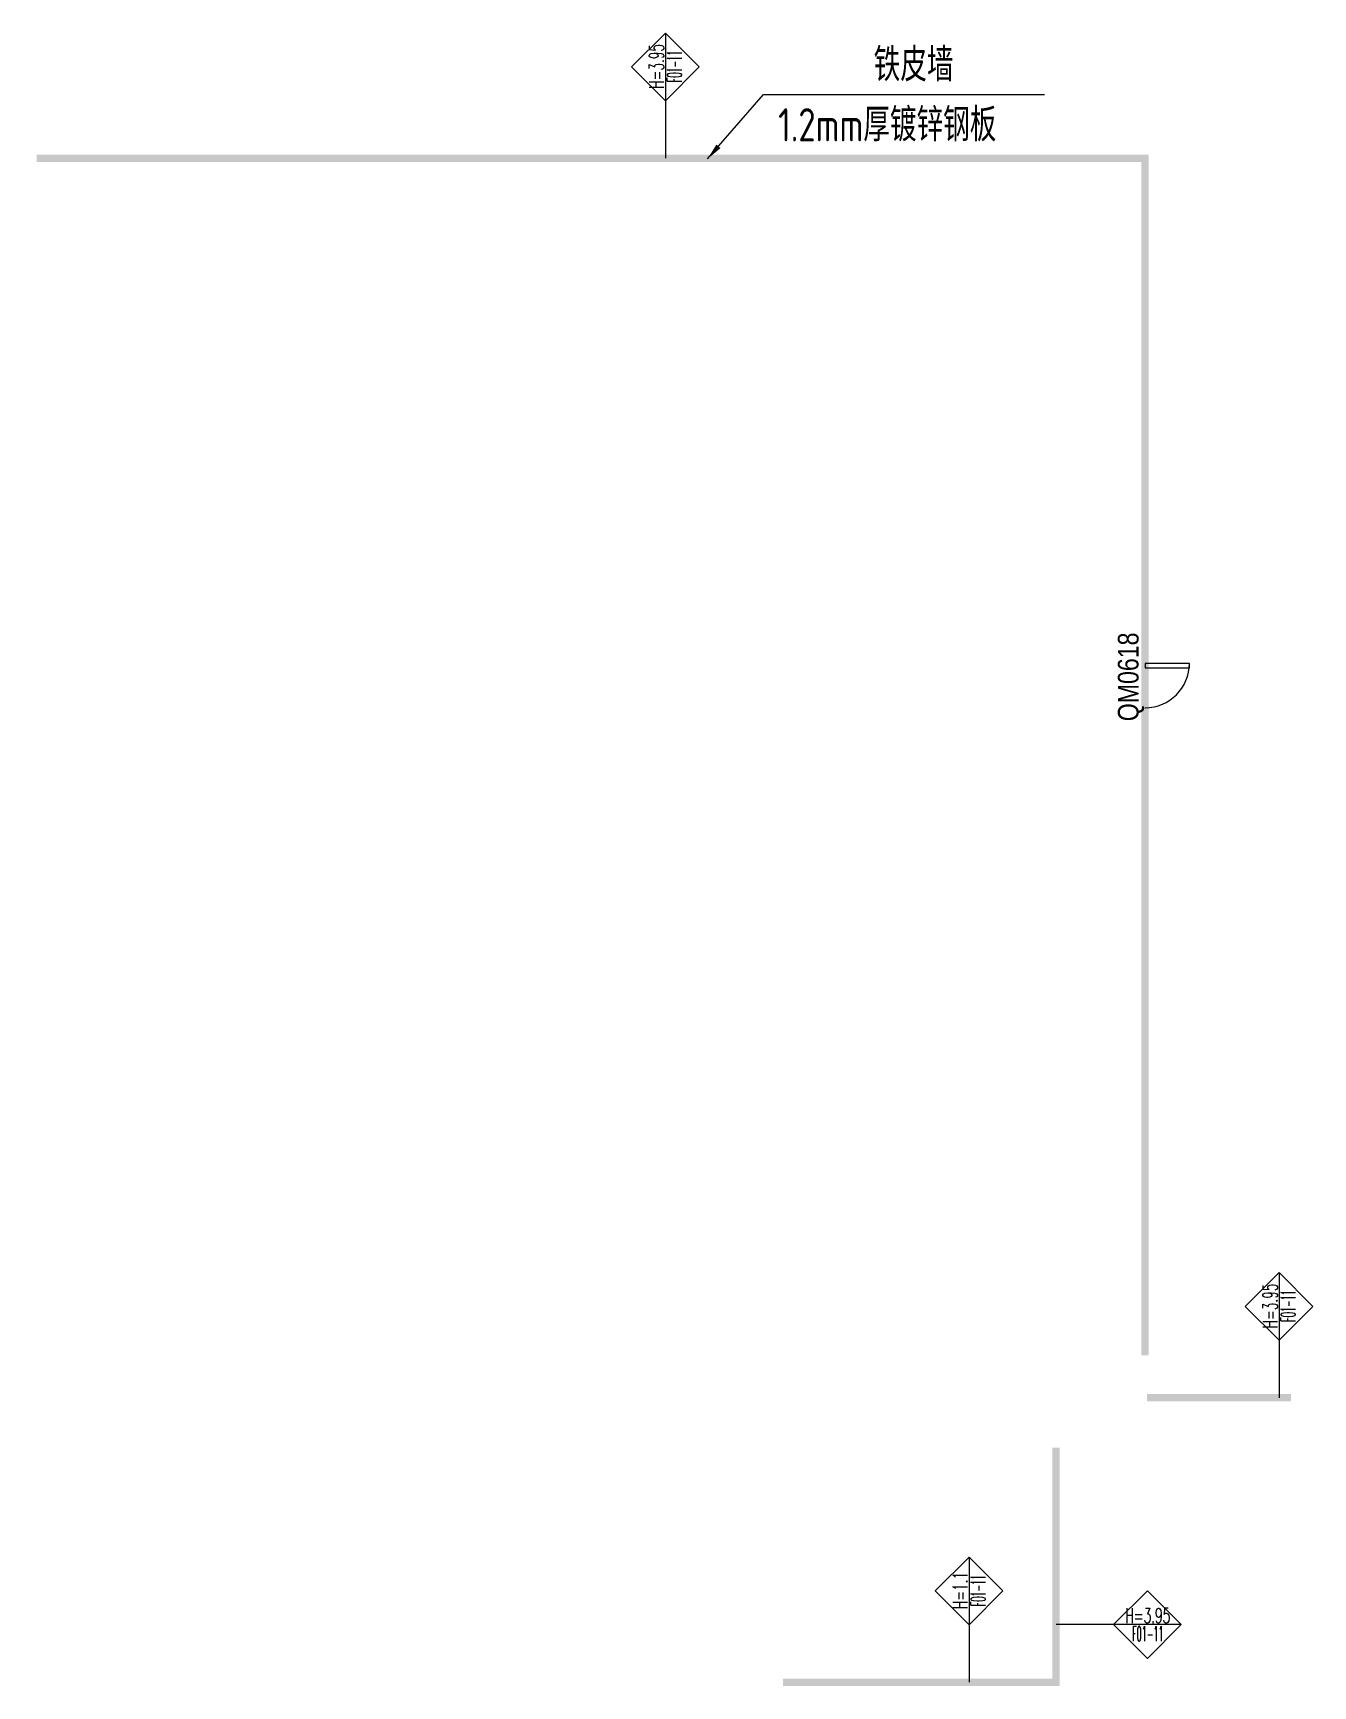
# Model space of a CAD drawing. Header units: millimetres. Extents: x -50 to 244125, y 1275 to 158150.
# Drawn here: x -50 to 17272, y 46550 to 68919 of the extents above; entities that cross this region are included whole.
import ezdxf
from ezdxf.enums import TextEntityAlignment as Align

# ---------------------------------------------------------------- set-up
doc = ezdxf.new("R2010")
doc.units = ezdxf.units.MM
doc.header["$LTSCALE"] = 20
for name, color, linetype in [('0-A-标注', 53, 'Continuous'), ('K-AREA_TEXT', 4, 'Continuous'), ('K-CEIL-DIV-Ceiling to Roof', 210, 'Continuous'), ('K-PART-TEXT', 4, 'Continuous')]:
    doc.layers.add(name, color=color, linetype=linetype)
doc.layers.add('K-PART-DOOR', color=10, linetype='Continuous', lineweight=18)
doc.styles.add('Arial', font='arial.ttf', dxfattribs={"width": 0.8, "height": 5.592013})
doc.styles.add('EDRI-COM', font='tssdeng.shx', dxfattribs={"width": 0.8, "bigfont": 'hztxt.shx'})
doc.styles.add('Romans', font='romans.shx', dxfattribs={"width": 0.8, "bigfont": 'gbhzfs.shx'})
doc.dimstyles.new('MW_DIM_TICK_035_150', dxfattribs={"dimscale": 150, "dimtxt": 3, "dimasz": 1.5, "dimexe": 1.6, "dimexo": 0.825, "dimgap": 1, "dimtad": 1, "dimdec": 0, "dimzin": 12, "dimdsep": 46, "dimtxsty": 'EDRI-COM', "dimblk": 'ARCHTICK', "dimcen": 1, "dimclrd": 256, "dimclre": 256, "dimclrt": 256, "dimadec": 0, "dimazin": 3, "dimtfac": 1, "dimtdec": 0, "dimtix": 1, "dimtmove": 2, "dimatfit": 1, "dimfxl": 1.25, "dimtolj": 1, "dimtzin": 0, "dimlwd": -1, "dimlwe": -1, "dimarcsym": 1})

# ---------------------------------------------------------------- blocks, each defined once
blk = doc.blocks.new('单开门 1000X2000')
blk.add_lwpolyline([(9, -6), (107, -6), (107, 994), (9, 994)], close=True)
blk.add_arc((9, -6), 1000, 0, 90)
blk = doc.blocks.new('_ArchTick')
at = {"color": 0, "linetype": 'ByBlock', "const_width": 0.4}
blk.add_lwpolyline([(-0.5, -0.5), (0.5, 0.5)], dxfattribs=at)
blk = doc.blocks.new('2AHC-3.1')
for points in [[(0, 458), (-458, 0), (0, -458), (458, 0), (0, 458)], [(-458, 0), (458, 0)], [(458, 0), (1236, 0)]]:
    blk.add_lwpolyline(points)
at = {"ltscale": 0.7, "style": 'Romans', "width": 0.6}
for tag, p in [('2AHC', (-7, 123)), ('H3.1', (-7, -121))]:
    blk.add_attdef(tag, text='', height=200, dxfattribs=at).set_placement(p, align=Align.MIDDLE)

msp = doc.modelspace()

# ---------------------------------------------------------------- linework, layer by layer
at = {"layer": 'K-CEIL-DIV-Ceiling to Roof', "const_width": 100}
for points in [[(0, 67225), (15000, 67225), (15000, 51025)], [(15025, 50450), (16975, 50450)]]:
    msp.add_lwpolyline(points, dxfattribs=at)
at = {"layer": 'K-CEIL-DIV-Ceiling to Roof', "ltscale": 20, "const_width": 100}
msp.add_lwpolyline([(10100, 46600), (13795, 46600), (13795, 49775)], dxfattribs=at)

# ---------------------------------------------------------------- block references
at = {"layer": '0-A-标注'}
ref = msp.add_blockref('2AHC-3.1', (8509, 68461), dxfattribs=dict(at, rotation=270))
ref.add_attrib('H3.1', 'H=3.95', dxfattribs={"layer": '0', "ltscale": 0.7, "height": 200, "rotation": 90, "style": 'Romans', "width": 0.6}).set_placement((8388, 68468), align=Align.MIDDLE)
ref.add_attrib('2AHC', 'F01-11', dxfattribs={"layer": '0', "ltscale": 0.7, "height": 200, "rotation": 90, "style": 'Romans', "width": 0.4}).set_placement((8632, 68468), align=Align.MIDDLE)
ref = msp.add_blockref('2AHC-3.1', (16814, 51686), dxfattribs=dict(at, rotation=270))
ref.add_attrib('H3.1', 'H=3.95', dxfattribs={"layer": '0', "ltscale": 0.7, "height": 200, "rotation": 90, "style": 'Romans', "width": 0.6}).set_placement((16693, 51692), align=Align.MIDDLE)
ref.add_attrib('2AHC', 'F01-11', dxfattribs={"layer": '0', "ltscale": 0.7, "height": 200, "rotation": 90, "style": 'Romans', "width": 0.4}).set_placement((16937, 51692), align=Align.MIDDLE)
ref = msp.add_blockref('2AHC-3.1', (12618, 47836), dxfattribs=dict(at, rotation=270))
ref.add_attrib('H3.1', 'H=1.1', dxfattribs={"layer": '0', "ltscale": 0.7, "height": 200, "rotation": 90, "style": 'Romans', "width": 0.6}).set_placement((12497, 47842), align=Align.MIDDLE)
ref.add_attrib('2AHC', 'F01-11', dxfattribs={"layer": '0', "ltscale": 0.7, "height": 200, "rotation": 90, "style": 'Romans', "width": 0.4}).set_placement((12741, 47842), align=Align.MIDDLE)
ref = msp.add_blockref('2AHC-3.1', (15031, 47380), dxfattribs=dict(at, rotation=180))
ref.add_attrib('H3.1', 'H=3.95', dxfattribs={"layer": '0', "ltscale": 0.7, "height": 200, "style": 'Romans', "width": 0.6}).set_placement((15037, 47501), align=Align.MIDDLE)
ref.add_attrib('2AHC', 'F01-11', dxfattribs={"layer": '0', "ltscale": 0.7, "height": 200, "style": 'Romans', "width": 0.4}).set_placement((15037, 47257), align=Align.MIDDLE)
at = {"layer": 'K-PART-DOOR', "xscale": 0.6, "yscale": 0.6, "zscale": 0.6, "rotation": 270}
msp.add_blockref('单开门 1000X2000', (15004, 60394), dxfattribs=at)

# ---------------------------------------------------------------- texts
at = {"layer": 'K-AREA_TEXT', "style": 'Arial', "width": 0.8}
msp.add_text('QM0618', height=280, rotation=90, dxfattribs=at).set_placement((14772, 59606), align=Align.MIDDLE_LEFT)
at = {"layer": 'K-PART-TEXT', "style": 'EDRI-COM', "width": 0.8}
for s, p in [('铁皮墙', (11328, 68265)), ('1.2mm厚镀锌钢板', (10034, 67452))]:
    msp.add_text(s, height=450, dxfattribs=at).set_placement(p)

# ---------------------------------------------------------------- leaders
at = {"layer": 'K-PART-TEXT'}
msp.add_leader([(9079, 67216), (9836, 68088), (13640, 68088)], dimstyle='MW_DIM_TICK_035_150', override={"dimgap": 1, "dimtad": 1}, dxfattribs=at)

doc.saveas('drawing.dxf')
